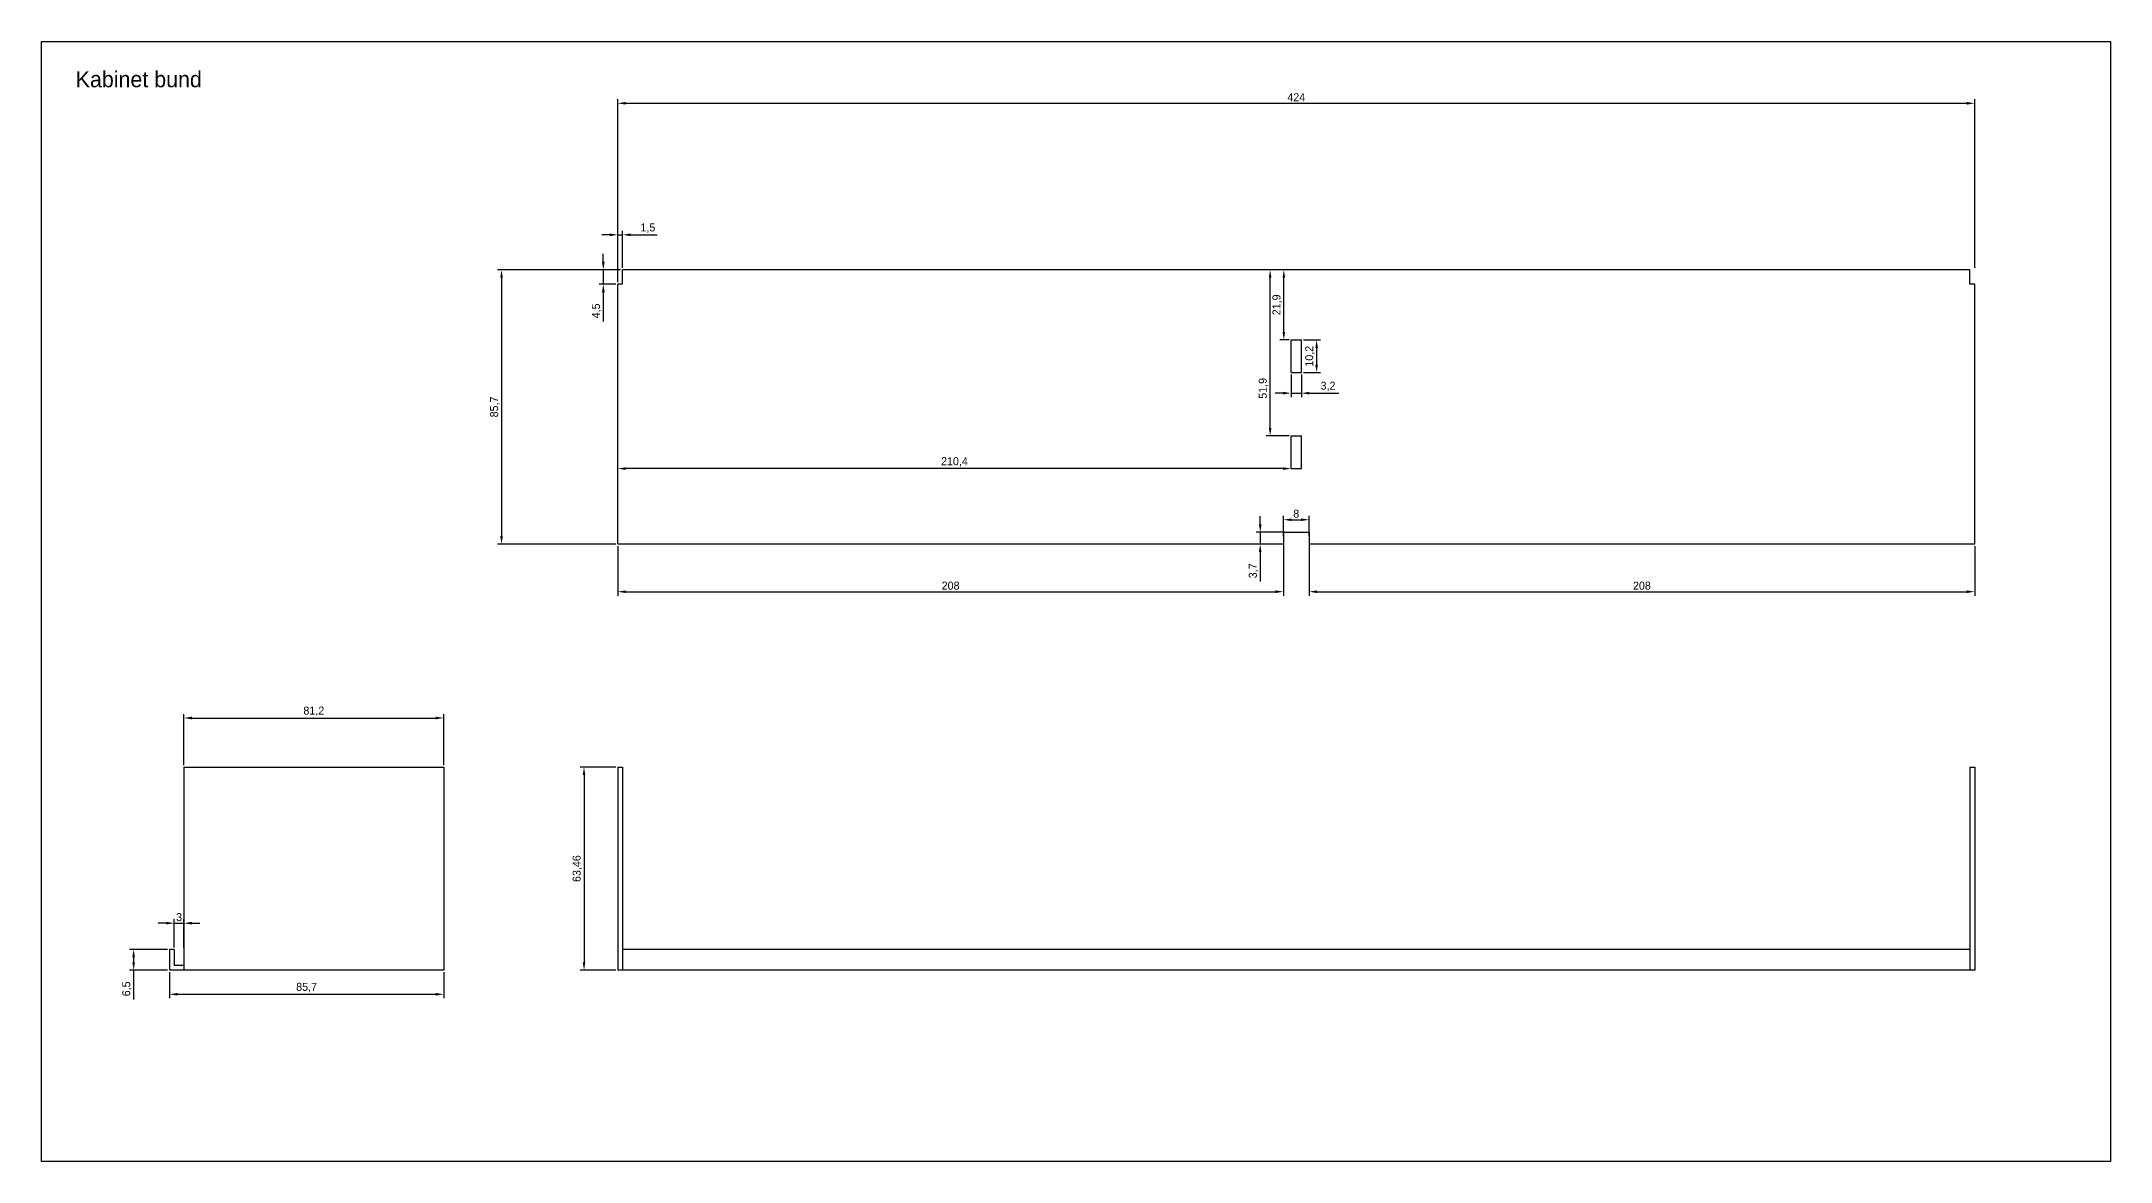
# Model space of a CAD drawing. Header units: millimetres. Extents: x -135 to 1644, y -143 to 836.
# Drawn here: x 998 to 1644, y -124 to 226 of the extents above; entities that cross this region are included whole.
import ezdxf

# ---------------------------------------------------------------- set-up
doc = ezdxf.new("R2010")
doc.units = ezdxf.units.MM
for name, color, linetype in [('Descriptive Text', 36, 'Continuous'), ('dimensions', 151, 'Continuous'), ('Rack Cabinet Bottom', 72, 'Continuous')]:
    doc.layers.add(name, color=color, linetype=linetype)
doc.dimstyles.new('ISO-25', dxfattribs={"dimtxt": 2.5, "dimasz": 2.5, "dimexe": 1.25, "dimexo": 0.625, "dimtad": 1, "dimtxsty": 'Standard', "dimcen": 2.5, "dimadec": 0, "dimazin": 0, "dimtfac": 1, "dimtmove": 0, "dimatfit": 3, "dimfxl": 0, "dimarcsym": 0})

# ---------------------------------------------------------------- blocks, each defined once
blk = doc.blocks.new('*D55')
at = {"layer": 'dimensions', "color": 0, "lineweight": -2}
for p, q in [((1177.83, 154.98), (1177.83, 207.62)), ((1601.83, 154.98), (1601.83, 207.62)), ((1180.33, 206.37), (1599.33, 206.37))]:
    blk.add_line(p, q, dxfattribs=at)
at = {"layer": 'dimensions', "color": 0}
for points in [[(1180.33, 206.79), (1180.33, 205.95), (1177.83, 206.37)], [(1599.33, 206.79), (1599.33, 205.95), (1601.83, 206.37)]]:
    blk.add_solid(points, dxfattribs=at)
at = {"layer": 'dimensions', "color": 0, "insert": (1389.83, 208.25), "char_height": 2.5, "attachment_point": 5}
blk.add_mtext('424', dxfattribs=at)
blk = doc.blocks.new('*D56')
at = {"layer": 'dimensions', "color": 0, "lineweight": -2}
for p, q in [((1177.2, 154.36), (1140.26, 154.36)), ((1141.51, 151.86), (1141.51, 71.16)), ((1177.2, 68.66), (1140.26, 68.66))]:
    blk.add_line(p, q, dxfattribs=at)
at = {"layer": 'dimensions', "color": 0}
for points in [[(1141.1, 151.86), (1141.93, 151.86), (1141.51, 154.36)], [(1141.1, 71.16), (1141.93, 71.16), (1141.51, 68.66)]]:
    blk.add_solid(points, dxfattribs=at)
at = {"layer": 'dimensions', "color": 0, "insert": (1139.43, 111.51), "char_height": 2.5, "attachment_point": 5, "rotation": 90}
blk.add_mtext('85,7', dxfattribs=at)
blk = doc.blocks.new('*D63')
at = {"layer": 'dimensions', "color": 0, "lineweight": -2}
for p, q in [((1386.2, 72.36), (1377.32, 72.36)), ((1378.57, 74.86), (1378.57, 77.36)), ((1378.57, 72.36), (1378.57, 68.66)), ((1384.2, 68.66), (1377.32, 68.66)), ((1378.57, 66.16), (1378.57, 56.99))]:
    blk.add_line(p, q, dxfattribs=at)
at = {"layer": 'dimensions', "color": 0}
for points in [[(1378.15, 74.86), (1378.99, 74.86), (1378.57, 72.36)], [(1378.15, 66.16), (1378.99, 66.16), (1378.57, 68.66)]]:
    blk.add_solid(points, dxfattribs=at)
at = {"layer": 'dimensions', "color": 0, "insert": (1376.49, 60.32), "char_height": 2.5, "attachment_point": 5, "rotation": 90}
blk.add_mtext('3,7', dxfattribs=at)
blk = doc.blocks.new('*D64')
at = {"layer": 'dimensions', "color": 0, "lineweight": -2}
for p, q in [((1385.83, 71.13), (1385.83, 77.53)), ((1388.33, 76.28), (1391.33, 76.28)), ((1393.83, 71.13), (1393.83, 77.53))]:
    blk.add_line(p, q, dxfattribs=at)
at = {"layer": 'dimensions', "color": 0}
for points in [[(1388.33, 76.7), (1388.33, 75.87), (1385.83, 76.28)], [(1391.33, 76.7), (1391.33, 75.87), (1393.83, 76.28)]]:
    blk.add_solid(points, dxfattribs=at)
at = {"layer": 'dimensions', "color": 0, "insert": (1389.83, 78.16), "char_height": 2.5, "attachment_point": 5}
blk.add_mtext('8', dxfattribs=at)
blk = doc.blocks.new('*D65')
at = {"layer": 'dimensions', "color": 0, "lineweight": -2}
for p, q in [((1177.83, 68.03), (1177.83, 52.55)), ((1385.83, 69.03), (1385.83, 52.55)), ((1180.33, 53.8), (1383.33, 53.8))]:
    blk.add_line(p, q, dxfattribs=at)
at = {"layer": 'dimensions', "color": 0}
for points in [[(1180.33, 54.22), (1180.33, 53.38), (1177.83, 53.8)], [(1383.33, 54.22), (1383.33, 53.38), (1385.83, 53.8)]]:
    blk.add_solid(points, dxfattribs=at)
at = {"layer": 'dimensions', "color": 0, "insert": (1281.83, 55.67), "char_height": 2.5, "attachment_point": 5}
blk.add_mtext('208', dxfattribs=at)
blk = doc.blocks.new('*D66')
at = {"layer": 'dimensions', "color": 0, "lineweight": -2}
for p, q in [((1393.83, 69.03), (1393.83, 52.55)), ((1601.83, 68.03), (1601.83, 52.55)), ((1396.33, 53.8), (1599.33, 53.8))]:
    blk.add_line(p, q, dxfattribs=at)
at = {"layer": 'dimensions', "color": 0}
for points in [[(1396.33, 54.22), (1396.33, 53.38), (1393.83, 53.8)], [(1599.33, 54.22), (1599.33, 53.38), (1601.83, 53.8)]]:
    blk.add_solid(points, dxfattribs=at)
at = {"layer": 'dimensions', "color": 0, "insert": (1497.83, 55.67), "char_height": 2.5, "attachment_point": 5}
blk.add_mtext('208', dxfattribs=at)
blk = doc.blocks.new('*D67')
at = {"layer": 'dimensions', "color": 0, "lineweight": -2}
for p, q in [((1392.05, 132.46), (1397.45, 132.46)), ((1396.2, 129.96), (1396.2, 124.76)), ((1392.05, 122.26), (1397.45, 122.26))]:
    blk.add_line(p, q, dxfattribs=at)
at = {"layer": 'dimensions', "color": 0}
for points in [[(1395.79, 129.96), (1396.62, 129.96), (1396.2, 132.46)], [(1395.79, 124.76), (1396.62, 124.76), (1396.2, 122.26)]]:
    blk.add_solid(points, dxfattribs=at)
at = {"layer": 'dimensions', "color": 0, "insert": (1394.12, 127.36), "char_height": 2.5, "attachment_point": 5, "rotation": 90}
blk.add_mtext('10,2', dxfattribs=at)
blk = doc.blocks.new('*D68')
at = {"layer": 'dimensions', "color": 0, "lineweight": -2}
for p, q in [((1177.83, 92.88), (1177.83, 93.51)), ((1385.73, 92.26), (1180.33, 92.26)), ((1388.23, 92.88), (1388.23, 93.51))]:
    blk.add_line(p, q, dxfattribs=at)
at = {"layer": 'dimensions', "color": 0}
for points in [[(1180.33, 92.67), (1180.33, 91.84), (1177.83, 92.26)], [(1385.73, 92.67), (1385.73, 91.84), (1388.23, 92.26)]]:
    blk.add_solid(points, dxfattribs=at)
at = {"layer": 'dimensions', "color": 0, "insert": (1283.03, 94.34), "char_height": 2.5, "attachment_point": 5}
blk.add_mtext('210,4', dxfattribs=at)
blk = doc.blocks.new('*D69')
at = {"layer": 'dimensions', "color": 0, "lineweight": -2}
for p, q in [((1387.6, 154.36), (1384.7, 154.36)), ((1385.95, 134.96), (1385.95, 151.86)), ((1387.6, 132.46), (1384.7, 132.46))]:
    blk.add_line(p, q, dxfattribs=at)
at = {"layer": 'dimensions', "color": 0}
for points in [[(1385.54, 151.86), (1386.37, 151.86), (1385.95, 154.36)], [(1385.54, 134.96), (1386.37, 134.96), (1385.95, 132.46)]]:
    blk.add_solid(points, dxfattribs=at)
at = {"layer": 'dimensions', "color": 0, "insert": (1383.87, 143.41), "char_height": 2.5, "attachment_point": 5, "rotation": 90}
blk.add_mtext('21,9', dxfattribs=at)
blk = doc.blocks.new('*D70')
at = {"layer": 'dimensions', "color": 0, "lineweight": -2}
for p, q in [((1385.33, 154.36), (1380.43, 154.36)), ((1381.68, 104.96), (1381.68, 151.86)), ((1387.6, 102.46), (1380.43, 102.46))]:
    blk.add_line(p, q, dxfattribs=at)
at = {"layer": 'dimensions', "color": 0}
for points in [[(1381.26, 151.86), (1382.09, 151.86), (1381.68, 154.36)], [(1381.26, 104.96), (1382.09, 104.96), (1381.68, 102.46)]]:
    blk.add_solid(points, dxfattribs=at)
at = {"layer": 'dimensions', "color": 0, "insert": (1379.59, 117.32), "char_height": 2.5, "attachment_point": 5, "rotation": 90}
blk.add_mtext('51,9', dxfattribs=at)
blk = doc.blocks.new('*D71')
at = {"layer": 'dimensions', "color": 0, "lineweight": -2}
for p, q in [((1388.23, 121.63), (1388.23, 114.57)), ((1391.43, 121.63), (1391.43, 114.57)), ((1385.73, 115.82), (1383.23, 115.82)), ((1388.23, 115.82), (1391.43, 115.82)), ((1393.93, 115.82), (1403.09, 115.82))]:
    blk.add_line(p, q, dxfattribs=at)
at = {"layer": 'dimensions', "color": 0}
for points in [[(1385.73, 116.24), (1385.73, 115.41), (1388.23, 115.82)], [(1393.93, 116.24), (1393.93, 115.41), (1391.43, 115.82)]]:
    blk.add_solid(points, dxfattribs=at)
at = {"layer": 'dimensions', "color": 0, "insert": (1399.76, 117.91), "char_height": 2.5, "attachment_point": 5}
blk.add_mtext('3,2', dxfattribs=at)
blk = doc.blocks.new('*D78')
at = {"layer": 'dimensions', "color": 0, "lineweight": -2}
for p, q in [((1042.26, -0.34), (1042.26, 15.6)), ((1044.76, 14.35), (1120.96, 14.35)), ((1123.46, -0.34), (1123.46, 15.6))]:
    blk.add_line(p, q, dxfattribs=at)
at = {"layer": 'dimensions', "color": 0}
for points in [[(1044.76, 14.77), (1044.76, 13.93), (1042.26, 14.35)], [(1120.96, 14.77), (1120.96, 13.93), (1123.46, 14.35)]]:
    blk.add_solid(points, dxfattribs=at)
at = {"layer": 'dimensions', "color": 0, "insert": (1082.86, 16.43), "char_height": 2.5, "attachment_point": 5}
blk.add_mtext('81,2', dxfattribs=at)
blk = doc.blocks.new('*D79')
at = {"layer": 'dimensions', "color": 0, "lineweight": -2}
for p, q in [((1177.2, -0.96), (1166.04, -0.96)), ((1167.29, -3.46), (1167.29, -61.92)), ((1177.2, -64.42), (1166.04, -64.42))]:
    blk.add_line(p, q, dxfattribs=at)
at = {"layer": 'dimensions', "color": 0}
for points in [[(1166.88, -3.46), (1167.71, -3.46), (1167.29, -0.96)], [(1166.88, -61.92), (1167.71, -61.92), (1167.29, -64.42)]]:
    blk.add_solid(points, dxfattribs=at)
at = {"layer": 'dimensions', "color": 0, "insert": (1165.21, -32.69), "char_height": 2.5, "attachment_point": 5, "rotation": 90}
blk.add_mtext('63,46', dxfattribs=at)
blk = doc.blocks.new('*D80')
at = {"layer": 'dimensions', "color": 0, "lineweight": -2}
for p, q in [((1037.14, -57.92), (1025.31, -57.92)), ((1037.14, -64.42), (1025.31, -64.42)), ((1026.56, -60.42), (1026.56, -61.92)), ((1026.56, -64.42), (1026.56, -73.59))]:
    blk.add_line(p, q, dxfattribs=at)
at = {"layer": 'dimensions', "color": 0}
for points in [[(1026.15, -60.42), (1026.98, -60.42), (1026.56, -57.92)], [(1026.15, -61.92), (1026.98, -61.92), (1026.56, -64.42)]]:
    blk.add_solid(points, dxfattribs=at)
at = {"layer": 'dimensions', "color": 0, "insert": (1024.48, -70.26), "char_height": 2.5, "attachment_point": 5, "rotation": 90}
blk.add_mtext('6,5', dxfattribs=at)
blk = doc.blocks.new('*D82')
at = {"layer": 'dimensions', "color": 0, "lineweight": -2}
for p, q in [((1037.76, -65.05), (1037.76, -73.2)), ((1123.46, -65.05), (1123.46, -73.2)), ((1040.26, -71.95), (1120.96, -71.95))]:
    blk.add_line(p, q, dxfattribs=at)
at = {"layer": 'dimensions', "color": 0}
for points in [[(1040.26, -71.53), (1040.26, -72.36), (1037.76, -71.95)], [(1120.96, -71.53), (1120.96, -72.36), (1123.46, -71.95)]]:
    blk.add_solid(points, dxfattribs=at)
at = {"layer": 'dimensions', "color": 0, "insert": (1080.61, -69.86), "char_height": 2.5, "attachment_point": 5}
blk.add_mtext('85,7', dxfattribs=at)
blk = doc.blocks.new('*D83')
at = {"layer": 'dimensions', "color": 0, "lineweight": -2}
for p, q in [((1036.76, -49.74), (1034.26, -49.74)), ((1039.26, -57.3), (1039.26, -48.49)), ((1039.26, -49.74), (1042.26, -49.74)), ((1042.26, -57.3), (1042.26, -48.49)), ((1044.76, -49.74), (1047.26, -49.74))]:
    blk.add_line(p, q, dxfattribs=at)
at = {"layer": 'dimensions', "color": 0}
for points in [[(1036.76, -49.32), (1036.76, -50.15), (1039.26, -49.74)], [(1044.76, -49.32), (1044.76, -50.15), (1042.26, -49.74)]]:
    blk.add_solid(points, dxfattribs=at)
at = {"layer": 'dimensions', "color": 0, "insert": (1040.76, -47.86), "char_height": 2.5, "attachment_point": 5}
blk.add_mtext('3', dxfattribs=at)
blk = doc.blocks.new('*D126')
at = {"layer": 'dimensions', "color": 0, "lineweight": -2}
for p, q in [((1175.33, 165.28), (1172.83, 165.28)), ((1177.83, 150.48), (1177.83, 166.53)), ((1177.83, 165.28), (1179.33, 165.28)), ((1179.33, 154.98), (1179.33, 166.53)), ((1181.83, 165.28), (1190.16, 165.28))]:
    blk.add_line(p, q, dxfattribs=at)
at = {"layer": 'dimensions', "color": 0}
for points in [[(1175.33, 165.7), (1175.33, 164.86), (1177.83, 165.28)], [(1181.83, 165.7), (1181.83, 164.86), (1179.33, 165.28)]]:
    blk.add_solid(points, dxfattribs=at)
at = {"layer": 'dimensions', "color": 0, "insert": (1187.25, 167.36), "char_height": 2.5, "attachment_point": 5}
blk.add_mtext('1,5', dxfattribs=at)
blk = doc.blocks.new('*D127')
at = {"layer": 'dimensions', "color": 0, "lineweight": -2}
for p, q in [((1173.31, 156.86), (1173.31, 159.36)), ((1178.7, 154.36), (1172.06, 154.36)), ((1177.2, 149.86), (1172.06, 149.86)), ((1173.31, 154.36), (1173.31, 149.86)), ((1173.31, 147.36), (1173.31, 138.19))]:
    blk.add_line(p, q, dxfattribs=at)
at = {"layer": 'dimensions', "color": 0}
for points in [[(1172.89, 156.86), (1173.73, 156.86), (1173.31, 154.36)], [(1172.89, 147.36), (1173.73, 147.36), (1173.31, 149.86)]]:
    blk.add_solid(points, dxfattribs=at)
at = {"layer": 'dimensions', "color": 0, "insert": (1171.23, 141.52), "char_height": 2.5, "attachment_point": 5, "rotation": 90}
blk.add_mtext('4,5', dxfattribs=at)

msp = doc.modelspace()

# ---------------------------------------------------------------- linework, layer by layer
at = {"layer": 'Descriptive Text'}
msp.add_lwpolyline([(997.742, 225.702), (1644.283, 225.702), (1644.283, -124.214), (997.742, -124.214)], close=True, dxfattribs=at)
at = {"layer": 'Rack Cabinet Bottom'}
for p, q in [((1177.829, 68.658), (1177.829, 149.858)), ((1179.329, 149.858), (1177.829, 149.858)), ((1600.327, 154.358), (1179.329, 154.358)), ((1179.329, 149.858), (1179.329, 154.358)), ((1600.327, 149.858), (1600.327, 154.358)), ((1601.827, 149.858), (1600.327, 149.858)), ((1601.827, 68.658), (1601.827, 149.858)), ((1388.228, 132.456), (1391.428, 132.456)), ((1388.228, 122.256), (1388.228, 132.456)), ((1391.428, 122.256), (1391.428, 132.456)), ((1388.228, 122.256), (1391.428, 122.256)), ((1388.228, 92.256), (1388.228, 102.456)), ((1388.228, 102.456), (1391.428, 102.456)), ((1391.428, 92.256), (1391.428, 102.456)), ((1388.228, 92.256), (1391.428, 92.256)), ((1385.827, 72.356), (1393.827, 72.356)), ((1385.827, 72.356), (1385.827, 68.658)), ((1393.827, 72.356), (1393.827, 68.658)), ((1385.827, 68.658), (1177.829, 68.658)), ((1601.827, 68.658), (1393.827, 68.658)), ((1042.261, -0.964), (1123.461, -0.964)), ((1042.261, -0.964), (1042.261, -64.422)), ((1123.461, -0.964), (1123.461, -64.422)), ((1177.829, -0.964), (1179.329, -0.964)), ((1177.829, -0.964), (1177.829, -64.422)), ((1179.329, -0.964), (1179.329, -64.422)), ((1600.327, -0.964), (1601.827, -0.964)), ((1600.327, -0.964), (1600.327, -64.422)), ((1601.827, -0.964), (1601.827, -64.422)), ((1037.761, -57.922), (1037.761, -64.422)), ((1039.261, -57.922), (1037.761, -57.922)), ((1039.261, -57.922), (1039.261, -62.922)), ((1600.327, -57.922), (1179.329, -57.922)), ((1123.461, -64.422), (1037.761, -64.422)), ((1042.261, -62.922), (1039.261, -62.922)), ((1601.827, -64.422), (1177.829, -64.422))]:
    msp.add_line(p, q, dxfattribs=at)

# ---------------------------------------------------------------- texts
at = {"layer": 'Descriptive Text', "insert": (1008.466, 216.376), "char_height": 5, "width": 227.1932, "attachment_point": 1}
msp.add_mtext('Kabinet bund', dxfattribs=at)

# ---------------------------------------------------------------- dimensions: what is measured, and where the dimension line sits
at = {"layer": 'dimensions'}
for base, p1, p2, picture, middle in [((1601.827, 206.371), (1177.829, 154.358), (1601.827, 154.358), '*D55', (1389.828, 208.246)), ((1179.329, 165.279), (1177.829, 149.858), (1179.329, 154.358), '*D126', (1187.245, 167.362)), ((1391.428, 115.823), (1388.228, 122.256), (1391.428, 122.256), '*D71', (1399.761, 117.907)), ((1177.829, 92.256), (1388.228, 92.256), (1177.829, 92.256), '*D68', (1283.028, 94.34)), ((1393.827, 76.282), (1385.827, 70.507), (1393.827, 70.507), '*D64', (1389.827, 78.157)), ((1385.827, 53.798), (1177.829, 68.658), (1385.827, 69.658), '*D65', (1281.828, 55.673)), ((1601.827, 53.798), (1393.827, 69.658), (1601.827, 68.658), '*D66', (1497.827, 55.673)), ((1123.461, 14.35), (1042.261, -0.964), (1123.461, -0.964), '*D78', (1082.861, 16.433)), ((1042.261, -49.737), (1039.261, -57.922), (1042.261, -57.922), '*D83', (1040.761, -47.862)), ((1123.461, -71.946), (1037.761, -64.422), (1123.461, -64.422), '*D82', (1080.611, -69.863))]:
    dim = msp.add_linear_dim(base=base, p1=p1, p2=p2, dimstyle='ISO-25', dxfattribs=at)
    dim.commit()
    dim.dimension.update_dxf_attribs({"geometry": picture, "text_midpoint": middle})
for base, p1, p2, picture, middle in [((1173.311, 149.858), (1179.329, 154.358), (1177.829, 149.858), '*D127', (1171.228, 141.525)), ((1141.513, 68.658), (1177.829, 154.358), (1177.829, 68.658), '*D56', (1139.429, 111.508)), ((1385.954, 154.358), (1388.228, 132.456), (1388.228, 154.358), '*D69', (1383.871, 143.407)), ((1396.202, 122.256), (1391.428, 132.456), (1391.428, 122.256), '*D67', (1394.119, 127.356)), ((1378.572, 68.658), (1386.827, 72.356), (1384.827, 68.658), '*D63', (1376.488, 60.325)), ((1167.293, -64.422), (1177.829, -0.964), (1177.829, -64.422), '*D79', (1165.21, -32.693)), ((1026.564, -64.422), (1037.761, -57.922), (1037.761, -64.422), '*D80', (1024.481, -70.255))]:
    dim = msp.add_linear_dim(base=base, p1=p1, p2=p2, angle=90, dimstyle='ISO-25', dxfattribs=at)
    dim.commit()
    dim.dimension.update_dxf_attribs({"geometry": picture, "text_midpoint": middle})
dim = msp.add_linear_dim(base=(1381.675, 154.358), p1=(1388.228, 102.456), p2=(1385.954, 154.358), angle=90, dimstyle='ISO-25', dxfattribs=at)
dim.commit()
dim.dimension.update_dxf_attribs({"geometry": '*D70', "text_midpoint": (1381.675, 117.32), "dimtype": 160})

doc.saveas('drawing.dxf')
